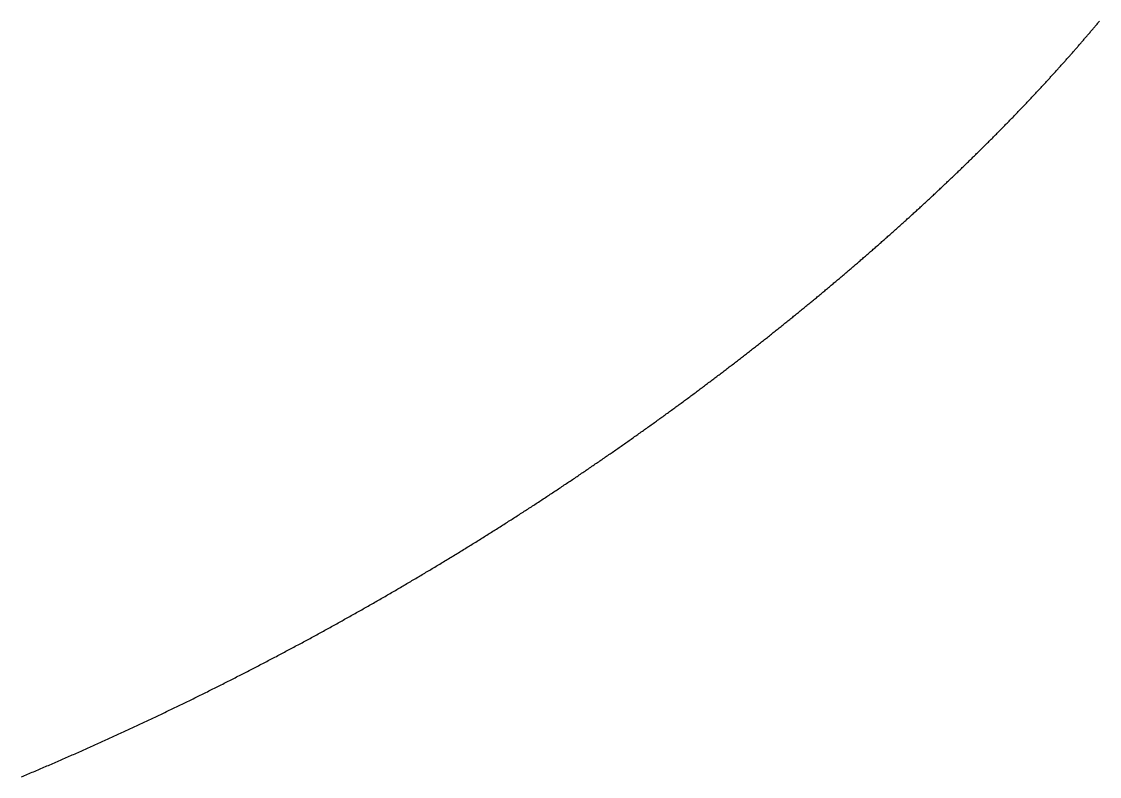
# Model space of a CAD drawing. Header units: millimetres. Extents: x 88 to 97873, y 32 to 55088.
# Drawn here: x 49165.34 to 49179.78, y 5145.58 to 5155.69 of the extents above; entities that cross this region are included whole.
import ezdxf

# ---------------------------------------------------------------- set-up
doc = ezdxf.new("R2010")
doc.units = ezdxf.units.MM
doc.header["$LTSCALE"] = 0.3

msp = doc.modelspace()

# ---------------------------------------------------------------- linework, layer by layer
for p, q in [((49179.679, 5155.572), (49179.687, 5155.582)), ((49179.687, 5155.582), (49179.695, 5155.591)), ((49179.695, 5155.591), (49179.703, 5155.6)), ((49179.703, 5155.6), (49179.711, 5155.61)), ((49179.711, 5155.61), (49179.719, 5155.619)), ((49179.719, 5155.619), (49179.726, 5155.628)), ((49179.726, 5155.628), (49179.734, 5155.638)), ((49179.734, 5155.638), (49179.742, 5155.647)), ((49179.742, 5155.647), (49179.75, 5155.656)), ((49179.75, 5155.656), (49179.758, 5155.666)), ((49179.758, 5155.666), (49179.766, 5155.675)), ((49179.766, 5155.675), (49179.773, 5155.684)), ((49179.773, 5155.684), (49179.781, 5155.694)), ((49179.559, 5155.432), (49179.567, 5155.441)), ((49179.567, 5155.441), (49179.575, 5155.451)), ((49179.575, 5155.451), (49179.583, 5155.46)), ((49179.583, 5155.46), (49179.591, 5155.47)), ((49179.591, 5155.47), (49179.599, 5155.479)), ((49179.599, 5155.479), (49179.607, 5155.488)), ((49179.607, 5155.488), (49179.615, 5155.498)), ((49179.615, 5155.498), (49179.623, 5155.507)), ((49179.623, 5155.507), (49179.631, 5155.516)), ((49179.631, 5155.516), (49179.639, 5155.526)), ((49179.639, 5155.526), (49179.647, 5155.535)), ((49179.647, 5155.535), (49179.655, 5155.544)), ((49179.655, 5155.544), (49179.663, 5155.554)), ((49179.663, 5155.554), (49179.671, 5155.563)), ((49179.671, 5155.563), (49179.679, 5155.572)), ((49179.428, 5155.282), (49179.436, 5155.291)), ((49179.436, 5155.291), (49179.445, 5155.301)), ((49179.445, 5155.301), (49179.453, 5155.31)), ((49179.453, 5155.31), (49179.461, 5155.319)), ((49179.461, 5155.319), (49179.469, 5155.329)), ((49179.469, 5155.329), (49179.478, 5155.338)), ((49179.478, 5155.338), (49179.486, 5155.348)), ((49179.486, 5155.348), (49179.494, 5155.357)), ((49179.494, 5155.357), (49179.502, 5155.366)), ((49179.502, 5155.366), (49179.51, 5155.376)), ((49179.51, 5155.376), (49179.518, 5155.385)), ((49179.518, 5155.385), (49179.527, 5155.395)), ((49179.527, 5155.395), (49179.535, 5155.404)), ((49179.535, 5155.404), (49179.543, 5155.413)), ((49179.543, 5155.413), (49179.551, 5155.423)), ((49179.551, 5155.423), (49179.559, 5155.432)), ((49179.303, 5155.14), (49179.311, 5155.15)), ((49179.311, 5155.15), (49179.32, 5155.159)), ((49179.32, 5155.159), (49179.328, 5155.169)), ((49179.328, 5155.169), (49179.337, 5155.178)), ((49179.337, 5155.178), (49179.345, 5155.188)), ((49179.345, 5155.188), (49179.353, 5155.197)), ((49179.353, 5155.197), (49179.362, 5155.206)), ((49179.362, 5155.206), (49179.37, 5155.216)), ((49179.37, 5155.216), (49179.378, 5155.225)), ((49179.378, 5155.225), (49179.387, 5155.235)), ((49179.387, 5155.235), (49179.395, 5155.244)), ((49179.395, 5155.244), (49179.403, 5155.254)), ((49179.403, 5155.254), (49179.412, 5155.263)), ((49179.412, 5155.263), (49179.42, 5155.272)), ((49179.42, 5155.272), (49179.428, 5155.282)), ((49179.175, 5154.998), (49179.184, 5155.008)), ((49179.184, 5155.008), (49179.192, 5155.017)), ((49179.192, 5155.017), (49179.201, 5155.027)), ((49179.201, 5155.027), (49179.209, 5155.036)), ((49179.209, 5155.036), (49179.218, 5155.046)), ((49179.218, 5155.046), (49179.227, 5155.055)), ((49179.227, 5155.055), (49179.235, 5155.065)), ((49179.235, 5155.065), (49179.244, 5155.074)), ((49179.244, 5155.074), (49179.252, 5155.084)), ((49179.252, 5155.084), (49179.261, 5155.093)), ((49179.261, 5155.093), (49179.269, 5155.103)), ((49179.269, 5155.103), (49179.278, 5155.112)), ((49179.278, 5155.112), (49179.286, 5155.122)), ((49179.286, 5155.122), (49179.295, 5155.131)), ((49179.295, 5155.131), (49179.303, 5155.14)), ((49179.045, 5154.856), (49179.053, 5154.866)), ((49179.053, 5154.866), (49179.062, 5154.875)), ((49179.062, 5154.875), (49179.071, 5154.885)), ((49179.071, 5154.885), (49179.08, 5154.894)), ((49179.08, 5154.894), (49179.088, 5154.904)), ((49179.088, 5154.904), (49179.097, 5154.913)), ((49179.097, 5154.913), (49179.106, 5154.923)), ((49179.106, 5154.923), (49179.115, 5154.932)), ((49179.115, 5154.932), (49179.123, 5154.942)), ((49179.123, 5154.942), (49179.132, 5154.951)), ((49179.132, 5154.951), (49179.141, 5154.961)), ((49179.141, 5154.961), (49179.149, 5154.97)), ((49179.149, 5154.97), (49179.158, 5154.98)), ((49179.158, 5154.98), (49179.167, 5154.989)), ((49179.167, 5154.989), (49179.175, 5154.998)), ((49178.912, 5154.713), (49178.921, 5154.722)), ((49178.921, 5154.722), (49178.93, 5154.732)), ((49178.93, 5154.732), (49178.938, 5154.742)), ((49178.938, 5154.742), (49178.947, 5154.751)), ((49178.947, 5154.751), (49178.956, 5154.761)), ((49178.956, 5154.761), (49178.965, 5154.77)), ((49178.965, 5154.77), (49178.974, 5154.78)), ((49178.974, 5154.78), (49178.983, 5154.789)), ((49178.983, 5154.789), (49178.992, 5154.799)), ((49178.992, 5154.799), (49179.001, 5154.808)), ((49179.001, 5154.808), (49179.01, 5154.818)), ((49179.01, 5154.818), (49179.018, 5154.827)), ((49179.018, 5154.827), (49179.027, 5154.837)), ((49179.027, 5154.837), (49179.036, 5154.846)), ((49179.036, 5154.846), (49179.045, 5154.856)), ((49178.767, 5154.56), (49178.776, 5154.569)), ((49178.776, 5154.569), (49178.785, 5154.579)), ((49178.785, 5154.579), (49178.794, 5154.588)), ((49178.794, 5154.588), (49178.803, 5154.598)), ((49178.803, 5154.598), (49178.812, 5154.608)), ((49178.812, 5154.608), (49178.821, 5154.617)), ((49178.821, 5154.617), (49178.831, 5154.627)), ((49178.831, 5154.627), (49178.84, 5154.636)), ((49178.84, 5154.636), (49178.849, 5154.646)), ((49178.849, 5154.646), (49178.858, 5154.655)), ((49178.858, 5154.655), (49178.867, 5154.665)), ((49178.867, 5154.665), (49178.876, 5154.675)), ((49178.876, 5154.675), (49178.885, 5154.684)), ((49178.885, 5154.684), (49178.894, 5154.694)), ((49178.894, 5154.694), (49178.903, 5154.703)), ((49178.903, 5154.703), (49178.912, 5154.713)), ((49178.628, 5154.415), (49178.638, 5154.425)), ((49178.638, 5154.425), (49178.647, 5154.435)), ((49178.647, 5154.435), (49178.656, 5154.444)), ((49178.656, 5154.444), (49178.665, 5154.454)), ((49178.665, 5154.454), (49178.675, 5154.463)), ((49178.675, 5154.463), (49178.684, 5154.473)), ((49178.684, 5154.473), (49178.693, 5154.483)), ((49178.693, 5154.483), (49178.702, 5154.492)), ((49178.702, 5154.492), (49178.712, 5154.502)), ((49178.712, 5154.502), (49178.721, 5154.512)), ((49178.721, 5154.512), (49178.73, 5154.521)), ((49178.73, 5154.521), (49178.739, 5154.531)), ((49178.739, 5154.531), (49178.748, 5154.54)), ((49178.748, 5154.54), (49178.758, 5154.55)), ((49178.758, 5154.55), (49178.767, 5154.56)), ((49178.496, 5154.28), (49178.506, 5154.29)), ((49178.506, 5154.29), (49178.515, 5154.299)), ((49178.515, 5154.299), (49178.525, 5154.309)), ((49178.525, 5154.309), (49178.534, 5154.319)), ((49178.534, 5154.319), (49178.544, 5154.328)), ((49178.544, 5154.328), (49178.553, 5154.338)), ((49178.553, 5154.338), (49178.563, 5154.348)), ((49178.563, 5154.348), (49178.572, 5154.357)), ((49178.572, 5154.357), (49178.581, 5154.367)), ((49178.581, 5154.367), (49178.591, 5154.377)), ((49178.591, 5154.377), (49178.6, 5154.386)), ((49178.6, 5154.386), (49178.61, 5154.396)), ((49178.61, 5154.396), (49178.619, 5154.406)), ((49178.619, 5154.406), (49178.628, 5154.415)), ((49178.352, 5154.134), (49178.362, 5154.144)), ((49178.362, 5154.144), (49178.372, 5154.154)), ((49178.372, 5154.154), (49178.381, 5154.164)), ((49178.381, 5154.164), (49178.391, 5154.173)), ((49178.391, 5154.173), (49178.401, 5154.183)), ((49178.401, 5154.183), (49178.41, 5154.193)), ((49178.41, 5154.193), (49178.42, 5154.202)), ((49178.42, 5154.202), (49178.43, 5154.212)), ((49178.43, 5154.212), (49178.439, 5154.222)), ((49178.439, 5154.222), (49178.449, 5154.232)), ((49178.449, 5154.232), (49178.458, 5154.241)), ((49178.458, 5154.241), (49178.468, 5154.251)), ((49178.468, 5154.251), (49178.477, 5154.261)), ((49178.477, 5154.261), (49178.487, 5154.27)), ((49178.487, 5154.27), (49178.496, 5154.28)), ((49178.206, 5153.988), (49178.216, 5153.998)), ((49178.216, 5153.998), (49178.225, 5154.008)), ((49178.225, 5154.008), (49178.235, 5154.017)), ((49178.235, 5154.017), (49178.245, 5154.027)), ((49178.245, 5154.027), (49178.255, 5154.037)), ((49178.255, 5154.037), (49178.265, 5154.047)), ((49178.265, 5154.047), (49178.274, 5154.056)), ((49178.274, 5154.056), (49178.284, 5154.066)), ((49178.284, 5154.066), (49178.294, 5154.076)), ((49178.294, 5154.076), (49178.304, 5154.086)), ((49178.304, 5154.086), (49178.314, 5154.095)), ((49178.314, 5154.095), (49178.323, 5154.105)), ((49178.323, 5154.105), (49178.333, 5154.115)), ((49178.333, 5154.115), (49178.343, 5154.125)), ((49178.343, 5154.125), (49178.352, 5154.134)), ((49178.056, 5153.841), (49178.066, 5153.851)), ((49178.066, 5153.851), (49178.076, 5153.861)), ((49178.076, 5153.861), (49178.086, 5153.871)), ((49178.086, 5153.871), (49178.096, 5153.88)), ((49178.096, 5153.88), (49178.106, 5153.89)), ((49178.106, 5153.89), (49178.116, 5153.9)), ((49178.116, 5153.9), (49178.126, 5153.91)), ((49178.126, 5153.91), (49178.136, 5153.92)), ((49178.136, 5153.92), (49178.146, 5153.929)), ((49178.146, 5153.929), (49178.156, 5153.939)), ((49178.156, 5153.939), (49178.166, 5153.949)), ((49178.166, 5153.949), (49178.176, 5153.959)), ((49178.176, 5153.959), (49178.186, 5153.969)), ((49178.186, 5153.969), (49178.196, 5153.978)), ((49178.196, 5153.978), (49178.206, 5153.988)), ((49177.904, 5153.694), (49177.914, 5153.704)), ((49177.914, 5153.704), (49177.924, 5153.713)), ((49177.924, 5153.713), (49177.934, 5153.723)), ((49177.934, 5153.723), (49177.944, 5153.733)), ((49177.944, 5153.733), (49177.955, 5153.743)), ((49177.955, 5153.743), (49177.965, 5153.753)), ((49177.965, 5153.753), (49177.975, 5153.763)), ((49177.975, 5153.763), (49177.985, 5153.772)), ((49177.985, 5153.772), (49177.995, 5153.782)), ((49177.995, 5153.782), (49178.006, 5153.792)), ((49178.006, 5153.792), (49178.016, 5153.802)), ((49178.016, 5153.802), (49178.026, 5153.812)), ((49178.026, 5153.812), (49178.036, 5153.822)), ((49178.036, 5153.822), (49178.046, 5153.831)), ((49178.046, 5153.831), (49178.056, 5153.841)), ((49177.759, 5153.555), (49177.769, 5153.565)), ((49177.769, 5153.565), (49177.779, 5153.575)), ((49177.779, 5153.575), (49177.79, 5153.585)), ((49177.79, 5153.585), (49177.8, 5153.595)), ((49177.8, 5153.595), (49177.811, 5153.605)), ((49177.811, 5153.605), (49177.821, 5153.615)), ((49177.821, 5153.615), (49177.831, 5153.625)), ((49177.831, 5153.625), (49177.842, 5153.634)), ((49177.842, 5153.634), (49177.852, 5153.644)), ((49177.852, 5153.644), (49177.862, 5153.654)), ((49177.862, 5153.654), (49177.873, 5153.664)), ((49177.873, 5153.664), (49177.883, 5153.674)), ((49177.883, 5153.674), (49177.893, 5153.684)), ((49177.893, 5153.684), (49177.904, 5153.694)), ((49177.6, 5153.406), (49177.611, 5153.416)), ((49177.611, 5153.416), (49177.622, 5153.426)), ((49177.622, 5153.426), (49177.632, 5153.436)), ((49177.632, 5153.436), (49177.643, 5153.446)), ((49177.643, 5153.446), (49177.653, 5153.456)), ((49177.653, 5153.456), (49177.664, 5153.466)), ((49177.664, 5153.466), (49177.675, 5153.476)), ((49177.675, 5153.476), (49177.685, 5153.486)), ((49177.685, 5153.486), (49177.696, 5153.496)), ((49177.696, 5153.496), (49177.706, 5153.506)), ((49177.706, 5153.506), (49177.717, 5153.516)), ((49177.717, 5153.516), (49177.727, 5153.525)), ((49177.727, 5153.525), (49177.738, 5153.535)), ((49177.738, 5153.535), (49177.748, 5153.545)), ((49177.748, 5153.545), (49177.759, 5153.555)), ((49177.45, 5153.266), (49177.461, 5153.276)), ((49177.461, 5153.276), (49177.472, 5153.286)), ((49177.472, 5153.286), (49177.482, 5153.296)), ((49177.482, 5153.296), (49177.493, 5153.306)), ((49177.493, 5153.306), (49177.504, 5153.316)), ((49177.504, 5153.316), (49177.515, 5153.326)), ((49177.515, 5153.326), (49177.526, 5153.336)), ((49177.526, 5153.336), (49177.536, 5153.346)), ((49177.536, 5153.346), (49177.547, 5153.356)), ((49177.547, 5153.356), (49177.558, 5153.366)), ((49177.558, 5153.366), (49177.568, 5153.376)), ((49177.568, 5153.376), (49177.579, 5153.386)), ((49177.579, 5153.386), (49177.59, 5153.396)), ((49177.59, 5153.396), (49177.6, 5153.406)), ((49177.286, 5153.116), (49177.297, 5153.126)), ((49177.297, 5153.126), (49177.308, 5153.136)), ((49177.308, 5153.136), (49177.319, 5153.146)), ((49177.319, 5153.146), (49177.33, 5153.156)), ((49177.33, 5153.156), (49177.341, 5153.166)), ((49177.341, 5153.166), (49177.352, 5153.176)), ((49177.352, 5153.176), (49177.363, 5153.186)), ((49177.363, 5153.186), (49177.374, 5153.196)), ((49177.374, 5153.196), (49177.385, 5153.206)), ((49177.385, 5153.206), (49177.396, 5153.216)), ((49177.396, 5153.216), (49177.407, 5153.226)), ((49177.407, 5153.226), (49177.417, 5153.236)), ((49177.417, 5153.236), (49177.428, 5153.246)), ((49177.428, 5153.246), (49177.439, 5153.256)), ((49177.439, 5153.256), (49177.45, 5153.266)), ((49177.13, 5152.975), (49177.141, 5152.985)), ((49177.141, 5152.985), (49177.153, 5152.995)), ((49177.153, 5152.995), (49177.164, 5153.005)), ((49177.164, 5153.005), (49177.175, 5153.015)), ((49177.175, 5153.015), (49177.186, 5153.025)), ((49177.186, 5153.025), (49177.197, 5153.035)), ((49177.197, 5153.035), (49177.208, 5153.046)), ((49177.208, 5153.046), (49177.22, 5153.056)), ((49177.22, 5153.056), (49177.231, 5153.066)), ((49177.231, 5153.066), (49177.242, 5153.076)), ((49177.242, 5153.076), (49177.253, 5153.086)), ((49177.253, 5153.086), (49177.264, 5153.096)), ((49177.264, 5153.096), (49177.275, 5153.106)), ((49177.275, 5153.106), (49177.286, 5153.116)), ((49176.972, 5152.833), (49176.983, 5152.843)), ((49176.983, 5152.843), (49176.994, 5152.853)), ((49176.994, 5152.853), (49177.006, 5152.864)), ((49177.006, 5152.864), (49177.017, 5152.874)), ((49177.017, 5152.874), (49177.029, 5152.884)), ((49177.029, 5152.884), (49177.04, 5152.894)), ((49177.04, 5152.894), (49177.051, 5152.904)), ((49177.051, 5152.904), (49177.063, 5152.914)), ((49177.063, 5152.914), (49177.074, 5152.924)), ((49177.074, 5152.924), (49177.085, 5152.934)), ((49177.085, 5152.934), (49177.096, 5152.945)), ((49177.096, 5152.945), (49177.108, 5152.955)), ((49177.108, 5152.955), (49177.119, 5152.965)), ((49177.119, 5152.965), (49177.13, 5152.975)), ((49176.81, 5152.691), (49176.822, 5152.701)), ((49176.822, 5152.701), (49176.834, 5152.711)), ((49176.834, 5152.711), (49176.845, 5152.721)), ((49176.845, 5152.721), (49176.857, 5152.731)), ((49176.857, 5152.731), (49176.868, 5152.742)), ((49176.868, 5152.742), (49176.88, 5152.752)), ((49176.88, 5152.752), (49176.891, 5152.762)), ((49176.891, 5152.762), (49176.903, 5152.772)), ((49176.903, 5152.772), (49176.914, 5152.782)), ((49176.914, 5152.782), (49176.926, 5152.792)), ((49176.926, 5152.792), (49176.937, 5152.803)), ((49176.937, 5152.803), (49176.949, 5152.813)), ((49176.949, 5152.813), (49176.96, 5152.823)), ((49176.96, 5152.823), (49176.972, 5152.833)), ((49176.647, 5152.548), (49176.658, 5152.558)), ((49176.658, 5152.558), (49176.67, 5152.568)), ((49176.67, 5152.568), (49176.682, 5152.578)), ((49176.682, 5152.578), (49176.694, 5152.589)), ((49176.694, 5152.589), (49176.705, 5152.599)), ((49176.705, 5152.599), (49176.717, 5152.609)), ((49176.717, 5152.609), (49176.729, 5152.619)), ((49176.729, 5152.619), (49176.741, 5152.629)), ((49176.741, 5152.629), (49176.752, 5152.64)), ((49176.752, 5152.64), (49176.764, 5152.65)), ((49176.764, 5152.65), (49176.776, 5152.66)), ((49176.776, 5152.66), (49176.787, 5152.67)), ((49176.787, 5152.67), (49176.799, 5152.68)), ((49176.799, 5152.68), (49176.81, 5152.691)), ((49176.468, 5152.394), (49176.48, 5152.404)), ((49176.48, 5152.404), (49176.492, 5152.414)), ((49176.492, 5152.414), (49176.504, 5152.425)), ((49176.504, 5152.425), (49176.516, 5152.435)), ((49176.516, 5152.435), (49176.528, 5152.445)), ((49176.528, 5152.445), (49176.54, 5152.455)), ((49176.54, 5152.455), (49176.552, 5152.466)), ((49176.552, 5152.466), (49176.564, 5152.476)), ((49176.564, 5152.476), (49176.576, 5152.486)), ((49176.576, 5152.486), (49176.587, 5152.496)), ((49176.587, 5152.496), (49176.599, 5152.507)), ((49176.599, 5152.507), (49176.611, 5152.517)), ((49176.611, 5152.517), (49176.623, 5152.527)), ((49176.623, 5152.527), (49176.635, 5152.537)), ((49176.635, 5152.537), (49176.647, 5152.548)), ((49176.299, 5152.25), (49176.311, 5152.26)), ((49176.311, 5152.26), (49176.323, 5152.27)), ((49176.323, 5152.27), (49176.335, 5152.281)), ((49176.335, 5152.281), (49176.347, 5152.291)), ((49176.347, 5152.291), (49176.36, 5152.301)), ((49176.36, 5152.301), (49176.372, 5152.312)), ((49176.372, 5152.312), (49176.384, 5152.322)), ((49176.384, 5152.322), (49176.396, 5152.332)), ((49176.396, 5152.332), (49176.408, 5152.342)), ((49176.408, 5152.342), (49176.42, 5152.353)), ((49176.42, 5152.353), (49176.432, 5152.363)), ((49176.432, 5152.363), (49176.444, 5152.373)), ((49176.444, 5152.373), (49176.456, 5152.384)), ((49176.456, 5152.384), (49176.468, 5152.394)), ((49176.127, 5152.105), (49176.139, 5152.115)), ((49176.139, 5152.115), (49176.151, 5152.126)), ((49176.151, 5152.126), (49176.164, 5152.136)), ((49176.164, 5152.136), (49176.176, 5152.146)), ((49176.176, 5152.146), (49176.188, 5152.157)), ((49176.188, 5152.157), (49176.201, 5152.167)), ((49176.201, 5152.167), (49176.213, 5152.177)), ((49176.213, 5152.177), (49176.225, 5152.188)), ((49176.225, 5152.188), (49176.238, 5152.198)), ((49176.238, 5152.198), (49176.25, 5152.208)), ((49176.25, 5152.208), (49176.262, 5152.219)), ((49176.262, 5152.219), (49176.274, 5152.229)), ((49176.274, 5152.229), (49176.287, 5152.239)), ((49176.287, 5152.239), (49176.299, 5152.25)), ((49175.952, 5151.96), (49175.965, 5151.971)), ((49175.965, 5151.971), (49175.977, 5151.981)), ((49175.977, 5151.981), (49175.99, 5151.991)), ((49175.99, 5151.991), (49176.002, 5152.002)), ((49176.002, 5152.002), (49176.015, 5152.012)), ((49176.015, 5152.012), (49176.027, 5152.022)), ((49176.027, 5152.022), (49176.04, 5152.033)), ((49176.04, 5152.033), (49176.052, 5152.043)), ((49176.052, 5152.043), (49176.065, 5152.053)), ((49176.065, 5152.053), (49176.077, 5152.064)), ((49176.077, 5152.064), (49176.09, 5152.074)), ((49176.09, 5152.074), (49176.102, 5152.084)), ((49176.102, 5152.084), (49176.114, 5152.095)), ((49176.114, 5152.095), (49176.127, 5152.105)), ((49175.788, 5151.825), (49175.801, 5151.836)), ((49175.801, 5151.836), (49175.813, 5151.846)), ((49175.813, 5151.846), (49175.826, 5151.856)), ((49175.826, 5151.856), (49175.839, 5151.867)), ((49175.839, 5151.867), (49175.851, 5151.877)), ((49175.851, 5151.877), (49175.864, 5151.888)), ((49175.864, 5151.888), (49175.877, 5151.898)), ((49175.877, 5151.898), (49175.889, 5151.908)), ((49175.889, 5151.908), (49175.902, 5151.919)), ((49175.902, 5151.919), (49175.914, 5151.929)), ((49175.914, 5151.929), (49175.927, 5151.939)), ((49175.927, 5151.939), (49175.94, 5151.95)), ((49175.94, 5151.95), (49175.952, 5151.96)), ((49175.608, 5151.68), (49175.621, 5151.69)), ((49175.621, 5151.69), (49175.634, 5151.7)), ((49175.634, 5151.7), (49175.647, 5151.711)), ((49175.647, 5151.711), (49175.66, 5151.721)), ((49175.66, 5151.721), (49175.673, 5151.732)), ((49175.673, 5151.732), (49175.685, 5151.742)), ((49175.685, 5151.742), (49175.698, 5151.752)), ((49175.698, 5151.752), (49175.711, 5151.763)), ((49175.711, 5151.763), (49175.724, 5151.773)), ((49175.724, 5151.773), (49175.737, 5151.784)), ((49175.737, 5151.784), (49175.75, 5151.794)), ((49175.75, 5151.794), (49175.762, 5151.804)), ((49175.762, 5151.804), (49175.775, 5151.815)), ((49175.775, 5151.815), (49175.788, 5151.825)), ((49175.426, 5151.534), (49175.439, 5151.544)), ((49175.439, 5151.544), (49175.452, 5151.554)), ((49175.452, 5151.554), (49175.465, 5151.565)), ((49175.465, 5151.565), (49175.478, 5151.575)), ((49175.478, 5151.575), (49175.491, 5151.586)), ((49175.491, 5151.586), (49175.504, 5151.596)), ((49175.504, 5151.596), (49175.517, 5151.607)), ((49175.517, 5151.607), (49175.53, 5151.617)), ((49175.53, 5151.617), (49175.543, 5151.627)), ((49175.543, 5151.627), (49175.556, 5151.638)), ((49175.556, 5151.638), (49175.569, 5151.648)), ((49175.569, 5151.648), (49175.582, 5151.659)), ((49175.582, 5151.659), (49175.595, 5151.669)), ((49175.595, 5151.669), (49175.608, 5151.68)), ((49175.241, 5151.387), (49175.255, 5151.398)), ((49175.255, 5151.398), (49175.268, 5151.408)), ((49175.268, 5151.408), (49175.281, 5151.419)), ((49175.281, 5151.419), (49175.294, 5151.429)), ((49175.294, 5151.429), (49175.308, 5151.44)), ((49175.308, 5151.44), (49175.321, 5151.45)), ((49175.321, 5151.45), (49175.334, 5151.46)), ((49175.334, 5151.46), (49175.347, 5151.471)), ((49175.347, 5151.471), (49175.36, 5151.481)), ((49175.36, 5151.481), (49175.374, 5151.492)), ((49175.374, 5151.492), (49175.387, 5151.502)), ((49175.387, 5151.502), (49175.4, 5151.513)), ((49175.4, 5151.513), (49175.413, 5151.523)), ((49175.413, 5151.523), (49175.426, 5151.534)), ((49175.054, 5151.241), (49175.068, 5151.251)), ((49175.068, 5151.251), (49175.081, 5151.262)), ((49175.081, 5151.262), (49175.094, 5151.272)), ((49175.094, 5151.272), (49175.108, 5151.283)), ((49175.108, 5151.283), (49175.121, 5151.293)), ((49175.121, 5151.293), (49175.135, 5151.304)), ((49175.135, 5151.304), (49175.148, 5151.314)), ((49175.148, 5151.314), (49175.161, 5151.325)), ((49175.161, 5151.325), (49175.175, 5151.335)), ((49175.175, 5151.335), (49175.188, 5151.346)), ((49175.188, 5151.346), (49175.201, 5151.356)), ((49175.201, 5151.356), (49175.215, 5151.366)), ((49175.215, 5151.366), (49175.228, 5151.377)), ((49175.228, 5151.377), (49175.241, 5151.387)), ((49174.864, 5151.094), (49174.878, 5151.105)), ((49174.878, 5151.105), (49174.892, 5151.115)), ((49174.892, 5151.115), (49174.905, 5151.126)), ((49174.905, 5151.126), (49174.919, 5151.136)), ((49174.919, 5151.136), (49174.932, 5151.147)), ((49174.932, 5151.147), (49174.946, 5151.157)), ((49174.946, 5151.157), (49174.96, 5151.168)), ((49174.96, 5151.168), (49174.973, 5151.178)), ((49174.973, 5151.178), (49174.987, 5151.189)), ((49174.987, 5151.189), (49175, 5151.199)), ((49175, 5151.199), (49175.014, 5151.209)), ((49175.014, 5151.209), (49175.027, 5151.22)), ((49175.027, 5151.22), (49175.041, 5151.23)), ((49175.041, 5151.23), (49175.054, 5151.241)), ((49174.686, 5150.958), (49174.7, 5150.969)), ((49174.7, 5150.969), (49174.714, 5150.979)), ((49174.714, 5150.979), (49174.727, 5150.99)), ((49174.727, 5150.99), (49174.741, 5151)), ((49174.741, 5151), (49174.755, 5151.01)), ((49174.755, 5151.01), (49174.769, 5151.021)), ((49174.769, 5151.021), (49174.782, 5151.031)), ((49174.782, 5151.031), (49174.796, 5151.042)), ((49174.796, 5151.042), (49174.81, 5151.052)), ((49174.81, 5151.052), (49174.823, 5151.063)), ((49174.823, 5151.063), (49174.837, 5151.073)), ((49174.837, 5151.073), (49174.851, 5151.084)), ((49174.851, 5151.084), (49174.864, 5151.094)), ((49174.491, 5150.811), (49174.505, 5150.822)), ((49174.505, 5150.822), (49174.519, 5150.832)), ((49174.519, 5150.832), (49174.533, 5150.843)), ((49174.533, 5150.843), (49174.547, 5150.853)), ((49174.547, 5150.853), (49174.561, 5150.864)), ((49174.561, 5150.864), (49174.575, 5150.874)), ((49174.575, 5150.874), (49174.589, 5150.885)), ((49174.589, 5150.885), (49174.603, 5150.895)), ((49174.603, 5150.895), (49174.617, 5150.906)), ((49174.617, 5150.906), (49174.631, 5150.916)), ((49174.631, 5150.916), (49174.644, 5150.927)), ((49174.644, 5150.927), (49174.658, 5150.937)), ((49174.658, 5150.937), (49174.672, 5150.948)), ((49174.672, 5150.948), (49174.686, 5150.958)), ((49174.294, 5150.664), (49174.308, 5150.675)), ((49174.308, 5150.675), (49174.322, 5150.685)), ((49174.322, 5150.685), (49174.337, 5150.696)), ((49174.337, 5150.696), (49174.351, 5150.706)), ((49174.351, 5150.706), (49174.365, 5150.717)), ((49174.365, 5150.717), (49174.379, 5150.727)), ((49174.379, 5150.727), (49174.393, 5150.738)), ((49174.393, 5150.738), (49174.407, 5150.748)), ((49174.407, 5150.748), (49174.421, 5150.759)), ((49174.421, 5150.759), (49174.435, 5150.769)), ((49174.435, 5150.769), (49174.449, 5150.78)), ((49174.449, 5150.78), (49174.463, 5150.79)), ((49174.463, 5150.79), (49174.477, 5150.801)), ((49174.477, 5150.801), (49174.491, 5150.811)), ((49174.095, 5150.518), (49174.109, 5150.528)), ((49174.109, 5150.528), (49174.123, 5150.539)), ((49174.123, 5150.539), (49174.138, 5150.549)), ((49174.138, 5150.549), (49174.152, 5150.56)), ((49174.152, 5150.56), (49174.166, 5150.57)), ((49174.166, 5150.57), (49174.18, 5150.58)), ((49174.18, 5150.58), (49174.195, 5150.591)), ((49174.195, 5150.591), (49174.209, 5150.601)), ((49174.209, 5150.601), (49174.223, 5150.612)), ((49174.223, 5150.612), (49174.237, 5150.622)), ((49174.237, 5150.622), (49174.252, 5150.633)), ((49174.252, 5150.633), (49174.266, 5150.643)), ((49174.266, 5150.643), (49174.28, 5150.654)), ((49174.28, 5150.654), (49174.294, 5150.664)), ((49173.907, 5150.381), (49173.922, 5150.392)), ((49173.922, 5150.392), (49173.936, 5150.402)), ((49173.936, 5150.402), (49173.95, 5150.413)), ((49173.95, 5150.413), (49173.965, 5150.423)), ((49173.965, 5150.423), (49173.979, 5150.434)), ((49173.979, 5150.434), (49173.994, 5150.444)), ((49173.994, 5150.444), (49174.008, 5150.455)), ((49174.008, 5150.455), (49174.023, 5150.465)), ((49174.023, 5150.465), (49174.037, 5150.476)), ((49174.037, 5150.476), (49174.051, 5150.486)), ((49174.051, 5150.486), (49174.066, 5150.497)), ((49174.066, 5150.497), (49174.08, 5150.507)), ((49174.08, 5150.507), (49174.095, 5150.518)), ((49173.703, 5150.234), (49173.717, 5150.245)), ((49173.717, 5150.245), (49173.732, 5150.255)), ((49173.732, 5150.255), (49173.747, 5150.266)), ((49173.747, 5150.266), (49173.761, 5150.276)), ((49173.761, 5150.276), (49173.776, 5150.287)), ((49173.776, 5150.287), (49173.791, 5150.297)), ((49173.791, 5150.297), (49173.805, 5150.308)), ((49173.805, 5150.308), (49173.82, 5150.318)), ((49173.82, 5150.318), (49173.834, 5150.329)), ((49173.834, 5150.329), (49173.849, 5150.339)), ((49173.849, 5150.339), (49173.863, 5150.35)), ((49173.863, 5150.35), (49173.878, 5150.36)), ((49173.878, 5150.36), (49173.893, 5150.371)), ((49173.893, 5150.371), (49173.907, 5150.381)), ((49173.496, 5150.088), (49173.511, 5150.098)), ((49173.511, 5150.098), (49173.526, 5150.109)), ((49173.526, 5150.109), (49173.54, 5150.119)), ((49173.54, 5150.119), (49173.555, 5150.13)), ((49173.555, 5150.13), (49173.57, 5150.14)), ((49173.57, 5150.14), (49173.585, 5150.151)), ((49173.585, 5150.151), (49173.6, 5150.161)), ((49173.6, 5150.161), (49173.614, 5150.172)), ((49173.614, 5150.172), (49173.629, 5150.182)), ((49173.629, 5150.182), (49173.644, 5150.193)), ((49173.644, 5150.193), (49173.659, 5150.203)), ((49173.659, 5150.203), (49173.673, 5150.214)), ((49173.673, 5150.214), (49173.688, 5150.224)), ((49173.688, 5150.224), (49173.703, 5150.234)), ((49173.287, 5149.941), (49173.302, 5149.952)), ((49173.302, 5149.952), (49173.317, 5149.962)), ((49173.317, 5149.962), (49173.332, 5149.973)), ((49173.332, 5149.973), (49173.347, 5149.983)), ((49173.347, 5149.983), (49173.362, 5149.994)), ((49173.362, 5149.994), (49173.377, 5150.004)), ((49173.377, 5150.004), (49173.392, 5150.015)), ((49173.392, 5150.015), (49173.407, 5150.025)), ((49173.407, 5150.025), (49173.421, 5150.036)), ((49173.421, 5150.036), (49173.436, 5150.046)), ((49173.436, 5150.046), (49173.451, 5150.056)), ((49173.451, 5150.056), (49173.466, 5150.067)), ((49173.466, 5150.067), (49173.481, 5150.077)), ((49173.481, 5150.077), (49173.496, 5150.088)), ((49173.075, 5149.795), (49173.09, 5149.806)), ((49173.09, 5149.806), (49173.105, 5149.816)), ((49173.105, 5149.816), (49173.121, 5149.826)), ((49173.121, 5149.826), (49173.136, 5149.837)), ((49173.136, 5149.837), (49173.151, 5149.847)), ((49173.151, 5149.847), (49173.166, 5149.858)), ((49173.166, 5149.858), (49173.181, 5149.868)), ((49173.181, 5149.868), (49173.196, 5149.879)), ((49173.196, 5149.879), (49173.211, 5149.889)), ((49173.211, 5149.889), (49173.226, 5149.9)), ((49173.226, 5149.9), (49173.242, 5149.91)), ((49173.242, 5149.91), (49173.257, 5149.92)), ((49173.257, 5149.92), (49173.272, 5149.931)), ((49173.272, 5149.931), (49173.287, 5149.941)), ((49172.876, 5149.66), (49172.892, 5149.67)), ((49172.892, 5149.67), (49172.907, 5149.68)), ((49172.907, 5149.68), (49172.922, 5149.691)), ((49172.922, 5149.691), (49172.938, 5149.701)), ((49172.938, 5149.701), (49172.953, 5149.712)), ((49172.953, 5149.712), (49172.968, 5149.722)), ((49172.968, 5149.722), (49172.984, 5149.733)), ((49172.984, 5149.733), (49172.999, 5149.743)), ((49172.999, 5149.743), (49173.014, 5149.753)), ((49173.014, 5149.753), (49173.029, 5149.764)), ((49173.029, 5149.764), (49173.045, 5149.774)), ((49173.045, 5149.774), (49173.06, 5149.785)), ((49173.06, 5149.785), (49173.075, 5149.795)), ((49172.66, 5149.514), (49172.676, 5149.524)), ((49172.676, 5149.524), (49172.691, 5149.535)), ((49172.691, 5149.535), (49172.707, 5149.545)), ((49172.707, 5149.545), (49172.722, 5149.555)), ((49172.722, 5149.555), (49172.738, 5149.566)), ((49172.738, 5149.566), (49172.753, 5149.576)), ((49172.753, 5149.576), (49172.769, 5149.587)), ((49172.769, 5149.587), (49172.784, 5149.597)), ((49172.784, 5149.597), (49172.799, 5149.607)), ((49172.799, 5149.607), (49172.815, 5149.618)), ((49172.815, 5149.618), (49172.83, 5149.628)), ((49172.83, 5149.628), (49172.846, 5149.639)), ((49172.846, 5149.639), (49172.861, 5149.649)), ((49172.861, 5149.649), (49172.876, 5149.66)), ((49172.441, 5149.368), (49172.457, 5149.379)), ((49172.457, 5149.379), (49172.473, 5149.389)), ((49172.473, 5149.389), (49172.488, 5149.4)), ((49172.488, 5149.4), (49172.504, 5149.41)), ((49172.504, 5149.41), (49172.52, 5149.42)), ((49172.52, 5149.42), (49172.535, 5149.431)), ((49172.535, 5149.431), (49172.551, 5149.441)), ((49172.551, 5149.441), (49172.567, 5149.451)), ((49172.567, 5149.451), (49172.582, 5149.462)), ((49172.582, 5149.462), (49172.598, 5149.472)), ((49172.598, 5149.472), (49172.613, 5149.483)), ((49172.613, 5149.483), (49172.629, 5149.493)), ((49172.629, 5149.493), (49172.645, 5149.503)), ((49172.645, 5149.503), (49172.66, 5149.514)), ((49172.22, 5149.223), (49172.236, 5149.234)), ((49172.236, 5149.234), (49172.252, 5149.244)), ((49172.252, 5149.244), (49172.268, 5149.254)), ((49172.268, 5149.254), (49172.284, 5149.265)), ((49172.284, 5149.265), (49172.3, 5149.275)), ((49172.3, 5149.275), (49172.315, 5149.285)), ((49172.315, 5149.285), (49172.331, 5149.296)), ((49172.331, 5149.296), (49172.347, 5149.306)), ((49172.347, 5149.306), (49172.363, 5149.317)), ((49172.363, 5149.317), (49172.379, 5149.327)), ((49172.379, 5149.327), (49172.394, 5149.337)), ((49172.394, 5149.337), (49172.41, 5149.348)), ((49172.41, 5149.348), (49172.426, 5149.358)), ((49172.426, 5149.358), (49172.441, 5149.368)), ((49171.997, 5149.079), (49172.013, 5149.089)), ((49172.013, 5149.089), (49172.029, 5149.099)), ((49172.029, 5149.099), (49172.045, 5149.11)), ((49172.045, 5149.11), (49172.061, 5149.12)), ((49172.061, 5149.12), (49172.077, 5149.13)), ((49172.077, 5149.13), (49172.093, 5149.141)), ((49172.093, 5149.141), (49172.109, 5149.151)), ((49172.109, 5149.151), (49172.125, 5149.161)), ((49172.125, 5149.161), (49172.141, 5149.172)), ((49172.141, 5149.172), (49172.157, 5149.182)), ((49172.157, 5149.182), (49172.173, 5149.192)), ((49172.173, 5149.192), (49172.189, 5149.203)), ((49172.189, 5149.203), (49172.205, 5149.213)), ((49172.205, 5149.213), (49172.22, 5149.223)), ((49171.771, 5148.935), (49171.788, 5148.945)), ((49171.788, 5148.945), (49171.804, 5148.955)), ((49171.804, 5148.955), (49171.82, 5148.965)), ((49171.82, 5148.965), (49171.836, 5148.976)), ((49171.836, 5148.976), (49171.852, 5148.986)), ((49171.852, 5148.986), (49171.868, 5148.996)), ((49171.868, 5148.996), (49171.884, 5149.007)), ((49171.884, 5149.007), (49171.901, 5149.017)), ((49171.901, 5149.017), (49171.917, 5149.027)), ((49171.917, 5149.027), (49171.933, 5149.037)), ((49171.933, 5149.037), (49171.949, 5149.048)), ((49171.949, 5149.048), (49171.965, 5149.058)), ((49171.965, 5149.058), (49171.981, 5149.068)), ((49171.981, 5149.068), (49171.997, 5149.079)), ((49171.543, 5148.791), (49171.56, 5148.801)), ((49171.56, 5148.801), (49171.576, 5148.811)), ((49171.576, 5148.811), (49171.592, 5148.822)), ((49171.592, 5148.822), (49171.609, 5148.832)), ((49171.609, 5148.832), (49171.625, 5148.842)), ((49171.625, 5148.842), (49171.641, 5148.852)), ((49171.641, 5148.852), (49171.658, 5148.863)), ((49171.658, 5148.863), (49171.674, 5148.873)), ((49171.674, 5148.873), (49171.69, 5148.883)), ((49171.69, 5148.883), (49171.706, 5148.893)), ((49171.706, 5148.893), (49171.723, 5148.904)), ((49171.723, 5148.904), (49171.739, 5148.914)), ((49171.739, 5148.914), (49171.755, 5148.924)), ((49171.755, 5148.924), (49171.771, 5148.935)), ((49171.313, 5148.648), (49171.329, 5148.658)), ((49171.329, 5148.658), (49171.346, 5148.668)), ((49171.346, 5148.668), (49171.362, 5148.678)), ((49171.362, 5148.678), (49171.379, 5148.689)), ((49171.379, 5148.689), (49171.395, 5148.699)), ((49171.395, 5148.699), (49171.412, 5148.709)), ((49171.412, 5148.709), (49171.428, 5148.719)), ((49171.428, 5148.719), (49171.445, 5148.729)), ((49171.445, 5148.729), (49171.461, 5148.74)), ((49171.461, 5148.74), (49171.478, 5148.75)), ((49171.478, 5148.75), (49171.494, 5148.76)), ((49171.494, 5148.76), (49171.511, 5148.77)), ((49171.511, 5148.77), (49171.527, 5148.781)), ((49171.527, 5148.781), (49171.543, 5148.791)), ((49171.08, 5148.505), (49171.097, 5148.515)), ((49171.097, 5148.515), (49171.114, 5148.525)), ((49171.114, 5148.525), (49171.13, 5148.536)), ((49171.13, 5148.536), (49171.147, 5148.546)), ((49171.147, 5148.546), (49171.164, 5148.556)), ((49171.164, 5148.556), (49171.18, 5148.566)), ((49171.18, 5148.566), (49171.197, 5148.576)), ((49171.197, 5148.576), (49171.213, 5148.587)), ((49171.213, 5148.587), (49171.23, 5148.597)), ((49171.23, 5148.597), (49171.247, 5148.607)), ((49171.247, 5148.607), (49171.263, 5148.617)), ((49171.263, 5148.617), (49171.28, 5148.627)), ((49171.28, 5148.627), (49171.296, 5148.638)), ((49171.296, 5148.638), (49171.313, 5148.648)), ((49170.828, 5148.353), (49170.845, 5148.363)), ((49170.845, 5148.363), (49170.862, 5148.373)), ((49170.862, 5148.373), (49170.879, 5148.383)), ((49170.879, 5148.383), (49170.896, 5148.394)), ((49170.896, 5148.394), (49170.913, 5148.404)), ((49170.913, 5148.404), (49170.929, 5148.414)), ((49170.929, 5148.414), (49170.946, 5148.424)), ((49170.946, 5148.424), (49170.963, 5148.434)), ((49170.963, 5148.434), (49170.98, 5148.444)), ((49170.98, 5148.444), (49170.997, 5148.454)), ((49170.997, 5148.454), (49171.013, 5148.465)), ((49171.013, 5148.465), (49171.03, 5148.475)), ((49171.03, 5148.475), (49171.047, 5148.485)), ((49171.047, 5148.485), (49171.064, 5148.495)), ((49171.064, 5148.495), (49171.08, 5148.505)), ((49170.591, 5148.212), (49170.608, 5148.222)), ((49170.608, 5148.222), (49170.625, 5148.232)), ((49170.625, 5148.232), (49170.642, 5148.242)), ((49170.642, 5148.242), (49170.659, 5148.252)), ((49170.659, 5148.252), (49170.676, 5148.262)), ((49170.676, 5148.262), (49170.693, 5148.272)), ((49170.693, 5148.272), (49170.71, 5148.282)), ((49170.71, 5148.282), (49170.727, 5148.292)), ((49170.727, 5148.292), (49170.744, 5148.303)), ((49170.744, 5148.303), (49170.761, 5148.313)), ((49170.761, 5148.313), (49170.778, 5148.323)), ((49170.778, 5148.323), (49170.795, 5148.333)), ((49170.795, 5148.333), (49170.812, 5148.343)), ((49170.812, 5148.343), (49170.828, 5148.353)), ((49170.351, 5148.071), (49170.369, 5148.081)), ((49170.369, 5148.081), (49170.386, 5148.091)), ((49170.386, 5148.091), (49170.403, 5148.101)), ((49170.403, 5148.101), (49170.42, 5148.111)), ((49170.42, 5148.111), (49170.437, 5148.121)), ((49170.437, 5148.121), (49170.454, 5148.131)), ((49170.454, 5148.131), (49170.471, 5148.142)), ((49170.471, 5148.142), (49170.489, 5148.152)), ((49170.489, 5148.152), (49170.506, 5148.162)), ((49170.506, 5148.162), (49170.523, 5148.172)), ((49170.523, 5148.172), (49170.54, 5148.182)), ((49170.54, 5148.182), (49170.557, 5148.192)), ((49170.557, 5148.192), (49170.574, 5148.202)), ((49170.574, 5148.202), (49170.591, 5148.212)), ((49170.092, 5147.922), (49170.109, 5147.932)), ((49170.109, 5147.932), (49170.127, 5147.942)), ((49170.127, 5147.942), (49170.144, 5147.951)), ((49170.144, 5147.951), (49170.161, 5147.961)), ((49170.161, 5147.961), (49170.179, 5147.971)), ((49170.179, 5147.971), (49170.196, 5147.981)), ((49170.196, 5147.981), (49170.213, 5147.991)), ((49170.213, 5147.991), (49170.231, 5148.001)), ((49170.231, 5148.001), (49170.248, 5148.011)), ((49170.248, 5148.011), (49170.265, 5148.021)), ((49170.265, 5148.021), (49170.282, 5148.031)), ((49170.282, 5148.031), (49170.3, 5148.041)), ((49170.3, 5148.041), (49170.317, 5148.051)), ((49170.317, 5148.051), (49170.334, 5148.061)), ((49170.334, 5148.061), (49170.351, 5148.071)), ((49169.848, 5147.783), (49169.865, 5147.793)), ((49169.865, 5147.793), (49169.883, 5147.803)), ((49169.883, 5147.803), (49169.9, 5147.812)), ((49169.9, 5147.812), (49169.918, 5147.822)), ((49169.918, 5147.822), (49169.935, 5147.832)), ((49169.935, 5147.832), (49169.953, 5147.842)), ((49169.953, 5147.842), (49169.97, 5147.852)), ((49169.97, 5147.852), (49169.988, 5147.862)), ((49169.988, 5147.862), (49170.005, 5147.872)), ((49170.005, 5147.872), (49170.023, 5147.882)), ((49170.023, 5147.882), (49170.04, 5147.892)), ((49170.04, 5147.892), (49170.057, 5147.902)), ((49170.057, 5147.902), (49170.075, 5147.912)), ((49170.075, 5147.912), (49170.092, 5147.922)), ((49169.584, 5147.635), (49169.601, 5147.645)), ((49169.601, 5147.645), (49169.619, 5147.654)), ((49169.619, 5147.654), (49169.637, 5147.664)), ((49169.637, 5147.664), (49169.654, 5147.674)), ((49169.654, 5147.674), (49169.672, 5147.684)), ((49169.672, 5147.684), (49169.69, 5147.694)), ((49169.69, 5147.694), (49169.707, 5147.704)), ((49169.707, 5147.704), (49169.725, 5147.714)), ((49169.725, 5147.714), (49169.742, 5147.723)), ((49169.742, 5147.723), (49169.76, 5147.733)), ((49169.76, 5147.733), (49169.778, 5147.743)), ((49169.778, 5147.743), (49169.795, 5147.753)), ((49169.795, 5147.753), (49169.813, 5147.763)), ((49169.813, 5147.763), (49169.83, 5147.773)), ((49169.83, 5147.773), (49169.848, 5147.783)), ((49169.317, 5147.488), (49169.335, 5147.498)), ((49169.335, 5147.498), (49169.353, 5147.507)), ((49169.353, 5147.507), (49169.37, 5147.517)), ((49169.37, 5147.517), (49169.388, 5147.527)), ((49169.388, 5147.527), (49169.406, 5147.537)), ((49169.406, 5147.537), (49169.424, 5147.547)), ((49169.424, 5147.547), (49169.442, 5147.556)), ((49169.442, 5147.556), (49169.459, 5147.566)), ((49169.459, 5147.566), (49169.477, 5147.576)), ((49169.477, 5147.576), (49169.495, 5147.586)), ((49169.495, 5147.586), (49169.513, 5147.596)), ((49169.513, 5147.596), (49169.53, 5147.605)), ((49169.53, 5147.605), (49169.548, 5147.615)), ((49169.548, 5147.615), (49169.566, 5147.625)), ((49169.566, 5147.625), (49169.584, 5147.635)), ((49169.048, 5147.342), (49169.066, 5147.352)), ((49169.066, 5147.352), (49169.084, 5147.361)), ((49169.084, 5147.361), (49169.102, 5147.371)), ((49169.102, 5147.371), (49169.12, 5147.381)), ((49169.12, 5147.381), (49169.138, 5147.391)), ((49169.138, 5147.391), (49169.156, 5147.4)), ((49169.156, 5147.4), (49169.173, 5147.41)), ((49169.173, 5147.41), (49169.191, 5147.42)), ((49169.191, 5147.42), (49169.209, 5147.429)), ((49169.209, 5147.429), (49169.227, 5147.439)), ((49169.227, 5147.439), (49169.245, 5147.449)), ((49169.245, 5147.449), (49169.263, 5147.459)), ((49169.263, 5147.459), (49169.281, 5147.468)), ((49169.281, 5147.468), (49169.299, 5147.478)), ((49169.299, 5147.478), (49169.317, 5147.488)), ((49168.776, 5147.197), (49168.794, 5147.207)), ((49168.794, 5147.207), (49168.812, 5147.217)), ((49168.812, 5147.217), (49168.83, 5147.226)), ((49168.83, 5147.226), (49168.848, 5147.236)), ((49168.848, 5147.236), (49168.867, 5147.245)), ((49168.867, 5147.245), (49168.885, 5147.255)), ((49168.885, 5147.255), (49168.903, 5147.265)), ((49168.903, 5147.265), (49168.921, 5147.274)), ((49168.921, 5147.274), (49168.939, 5147.284)), ((49168.939, 5147.284), (49168.957, 5147.294)), ((49168.957, 5147.294), (49168.975, 5147.303)), ((49168.975, 5147.303), (49168.993, 5147.313)), ((49168.993, 5147.313), (49169.011, 5147.323)), ((49169.011, 5147.323), (49169.029, 5147.332)), ((49169.029, 5147.332), (49169.048, 5147.342)), ((49168.501, 5147.054), (49168.52, 5147.063)), ((49168.52, 5147.063), (49168.538, 5147.073)), ((49168.538, 5147.073), (49168.556, 5147.082)), ((49168.556, 5147.082), (49168.575, 5147.092)), ((49168.575, 5147.092), (49168.593, 5147.102)), ((49168.593, 5147.102), (49168.611, 5147.111)), ((49168.611, 5147.111), (49168.63, 5147.121)), ((49168.63, 5147.121), (49168.648, 5147.13)), ((49168.648, 5147.13), (49168.666, 5147.14)), ((49168.666, 5147.14), (49168.685, 5147.149)), ((49168.685, 5147.149), (49168.703, 5147.159)), ((49168.703, 5147.159), (49168.721, 5147.169)), ((49168.721, 5147.169), (49168.739, 5147.178)), ((49168.739, 5147.178), (49168.758, 5147.188)), ((49168.758, 5147.188), (49168.776, 5147.197)), ((49168.225, 5146.912), (49168.243, 5146.921)), ((49168.243, 5146.921), (49168.262, 5146.93)), ((49168.262, 5146.93), (49168.28, 5146.94)), ((49168.28, 5146.94), (49168.299, 5146.949)), ((49168.299, 5146.949), (49168.317, 5146.959)), ((49168.317, 5146.959), (49168.336, 5146.968)), ((49168.336, 5146.968), (49168.354, 5146.978)), ((49168.354, 5146.978), (49168.373, 5146.987)), ((49168.373, 5146.987), (49168.391, 5146.997)), ((49168.391, 5146.997), (49168.409, 5147.006)), ((49168.409, 5147.006), (49168.428, 5147.016)), ((49168.428, 5147.016), (49168.446, 5147.025)), ((49168.446, 5147.025), (49168.465, 5147.035)), ((49168.465, 5147.035), (49168.483, 5147.044)), ((49168.483, 5147.044), (49168.501, 5147.054)), ((49167.945, 5146.77), (49167.964, 5146.78)), ((49167.964, 5146.78), (49167.983, 5146.789)), ((49167.983, 5146.789), (49168.002, 5146.799)), ((49168.002, 5146.799), (49168.02, 5146.808)), ((49168.02, 5146.808), (49168.039, 5146.817)), ((49168.039, 5146.817), (49168.057, 5146.827)), ((49168.057, 5146.827), (49168.076, 5146.836)), ((49168.076, 5146.836), (49168.095, 5146.846)), ((49168.095, 5146.846), (49168.113, 5146.855)), ((49168.113, 5146.855), (49168.132, 5146.864)), ((49168.132, 5146.864), (49168.15, 5146.874)), ((49168.15, 5146.874), (49168.169, 5146.883)), ((49168.169, 5146.883), (49168.188, 5146.893)), ((49168.188, 5146.893), (49168.206, 5146.902)), ((49168.206, 5146.902), (49168.225, 5146.912)), ((49167.645, 5146.621), (49167.664, 5146.631)), ((49167.664, 5146.631), (49167.683, 5146.64)), ((49167.683, 5146.64), (49167.702, 5146.649)), ((49167.702, 5146.649), (49167.72, 5146.659)), ((49167.72, 5146.659), (49167.739, 5146.668)), ((49167.739, 5146.668), (49167.758, 5146.677)), ((49167.758, 5146.677), (49167.777, 5146.686)), ((49167.777, 5146.686), (49167.796, 5146.696)), ((49167.796, 5146.696), (49167.814, 5146.705)), ((49167.814, 5146.705), (49167.833, 5146.714)), ((49167.833, 5146.714), (49167.852, 5146.724)), ((49167.852, 5146.724), (49167.871, 5146.733)), ((49167.871, 5146.733), (49167.889, 5146.742)), ((49167.889, 5146.742), (49167.908, 5146.752)), ((49167.908, 5146.752), (49167.927, 5146.761)), ((49167.927, 5146.761), (49167.945, 5146.77)), ((49167.361, 5146.483), (49167.38, 5146.492)), ((49167.38, 5146.492), (49167.399, 5146.502)), ((49167.399, 5146.502), (49167.418, 5146.511)), ((49167.418, 5146.511), (49167.437, 5146.52)), ((49167.437, 5146.52), (49167.456, 5146.529)), ((49167.456, 5146.529), (49167.475, 5146.538)), ((49167.475, 5146.538), (49167.494, 5146.548)), ((49167.494, 5146.548), (49167.513, 5146.557)), ((49167.513, 5146.557), (49167.532, 5146.566)), ((49167.532, 5146.566), (49167.55, 5146.575)), ((49167.55, 5146.575), (49167.569, 5146.584)), ((49167.569, 5146.584), (49167.588, 5146.594)), ((49167.588, 5146.594), (49167.607, 5146.603)), ((49167.607, 5146.603), (49167.626, 5146.612)), ((49167.626, 5146.612), (49167.645, 5146.621)), ((49167.055, 5146.337), (49167.074, 5146.346)), ((49167.074, 5146.346), (49167.093, 5146.355)), ((49167.093, 5146.355), (49167.112, 5146.365)), ((49167.112, 5146.365), (49167.132, 5146.374)), ((49167.132, 5146.374), (49167.151, 5146.383)), ((49167.151, 5146.383), (49167.17, 5146.392)), ((49167.17, 5146.392), (49167.189, 5146.401)), ((49167.189, 5146.401), (49167.208, 5146.41)), ((49167.208, 5146.41), (49167.227, 5146.419)), ((49167.227, 5146.419), (49167.246, 5146.428)), ((49167.246, 5146.428), (49167.265, 5146.437)), ((49167.265, 5146.437), (49167.285, 5146.447)), ((49167.285, 5146.447), (49167.304, 5146.456)), ((49167.304, 5146.456), (49167.323, 5146.465)), ((49167.323, 5146.465), (49167.342, 5146.474)), ((49167.342, 5146.474), (49167.361, 5146.483)), ((49166.746, 5146.193), (49166.766, 5146.202)), ((49166.766, 5146.202), (49166.785, 5146.211)), ((49166.785, 5146.211), (49166.804, 5146.22)), ((49166.804, 5146.22), (49166.824, 5146.229)), ((49166.824, 5146.229), (49166.843, 5146.238)), ((49166.843, 5146.238), (49166.862, 5146.247)), ((49166.862, 5146.247), (49166.882, 5146.256)), ((49166.882, 5146.256), (49166.901, 5146.265)), ((49166.901, 5146.265), (49166.92, 5146.274)), ((49166.92, 5146.274), (49166.939, 5146.283)), ((49166.939, 5146.283), (49166.959, 5146.292)), ((49166.959, 5146.292), (49166.978, 5146.301)), ((49166.978, 5146.301), (49166.997, 5146.31)), ((49166.997, 5146.31), (49167.016, 5146.319)), ((49167.016, 5146.319), (49167.036, 5146.328)), ((49167.036, 5146.328), (49167.055, 5146.337)), ((49166.435, 5146.051), (49166.455, 5146.06)), ((49166.455, 5146.06), (49166.474, 5146.068)), ((49166.474, 5146.068), (49166.494, 5146.077)), ((49166.494, 5146.077), (49166.513, 5146.086)), ((49166.513, 5146.086), (49166.533, 5146.095)), ((49166.533, 5146.095), (49166.552, 5146.104)), ((49166.552, 5146.104), (49166.572, 5146.113)), ((49166.572, 5146.113), (49166.591, 5146.122)), ((49166.591, 5146.122), (49166.61, 5146.131)), ((49166.61, 5146.131), (49166.63, 5146.14)), ((49166.63, 5146.14), (49166.649, 5146.148)), ((49166.649, 5146.148), (49166.669, 5146.157)), ((49166.669, 5146.157), (49166.688, 5146.166)), ((49166.688, 5146.166), (49166.708, 5146.175)), ((49166.708, 5146.175), (49166.727, 5146.184)), ((49166.727, 5146.184), (49166.746, 5146.193)), ((49166.101, 5145.901), (49166.121, 5145.91)), ((49166.121, 5145.91), (49166.141, 5145.919)), ((49166.141, 5145.919), (49166.16, 5145.928)), ((49166.16, 5145.928), (49166.18, 5145.936)), ((49166.18, 5145.936), (49166.2, 5145.945)), ((49166.2, 5145.945), (49166.219, 5145.954)), ((49166.219, 5145.954), (49166.239, 5145.963)), ((49166.239, 5145.963), (49166.259, 5145.971)), ((49166.259, 5145.971), (49166.278, 5145.98)), ((49166.278, 5145.98), (49166.298, 5145.989)), ((49166.298, 5145.989), (49166.318, 5145.998)), ((49166.318, 5145.998), (49166.337, 5146.007)), ((49166.337, 5146.007), (49166.357, 5146.015)), ((49166.357, 5146.015), (49166.376, 5146.024)), ((49166.376, 5146.024), (49166.396, 5146.033)), ((49166.396, 5146.033), (49166.415, 5146.042)), ((49166.415, 5146.042), (49166.435, 5146.051)), ((49165.765, 5145.754), (49165.785, 5145.763)), ((49165.785, 5145.763), (49165.804, 5145.771)), ((49165.804, 5145.771), (49165.824, 5145.78)), ((49165.824, 5145.78), (49165.844, 5145.789)), ((49165.844, 5145.789), (49165.864, 5145.797)), ((49165.864, 5145.797), (49165.884, 5145.806)), ((49165.884, 5145.806), (49165.904, 5145.814)), ((49165.904, 5145.814), (49165.923, 5145.823)), ((49165.923, 5145.823), (49165.943, 5145.832)), ((49165.943, 5145.832), (49165.963, 5145.84)), ((49165.963, 5145.84), (49165.983, 5145.849)), ((49165.983, 5145.849), (49166.003, 5145.858)), ((49166.003, 5145.858), (49166.022, 5145.867)), ((49166.022, 5145.867), (49166.042, 5145.875)), ((49166.042, 5145.875), (49166.062, 5145.884)), ((49166.062, 5145.884), (49166.082, 5145.893)), ((49166.082, 5145.893), (49166.101, 5145.901)), ((49165.445, 5145.618), (49165.465, 5145.626)), ((49165.465, 5145.626), (49165.485, 5145.635)), ((49165.485, 5145.635), (49165.505, 5145.643)), ((49165.505, 5145.643), (49165.525, 5145.652)), ((49165.525, 5145.652), (49165.545, 5145.66)), ((49165.545, 5145.66), (49165.565, 5145.669)), ((49165.565, 5145.669), (49165.585, 5145.677)), ((49165.585, 5145.677), (49165.605, 5145.686)), ((49165.605, 5145.686), (49165.625, 5145.694)), ((49165.625, 5145.694), (49165.645, 5145.703)), ((49165.645, 5145.703), (49165.665, 5145.711)), ((49165.665, 5145.711), (49165.685, 5145.72)), ((49165.685, 5145.72), (49165.705, 5145.728)), ((49165.705, 5145.728), (49165.725, 5145.737)), ((49165.725, 5145.737), (49165.745, 5145.746)), ((49165.745, 5145.746), (49165.765, 5145.754)), ((49165.345, 5145.575), (49165.365, 5145.584)), ((49165.365, 5145.584), (49165.385, 5145.592)), ((49165.385, 5145.592), (49165.405, 5145.601)), ((49165.405, 5145.601), (49165.425, 5145.609)), ((49165.425, 5145.609), (49165.445, 5145.618))]:
    msp.add_line(p, q)

doc.saveas('drawing.dxf')
